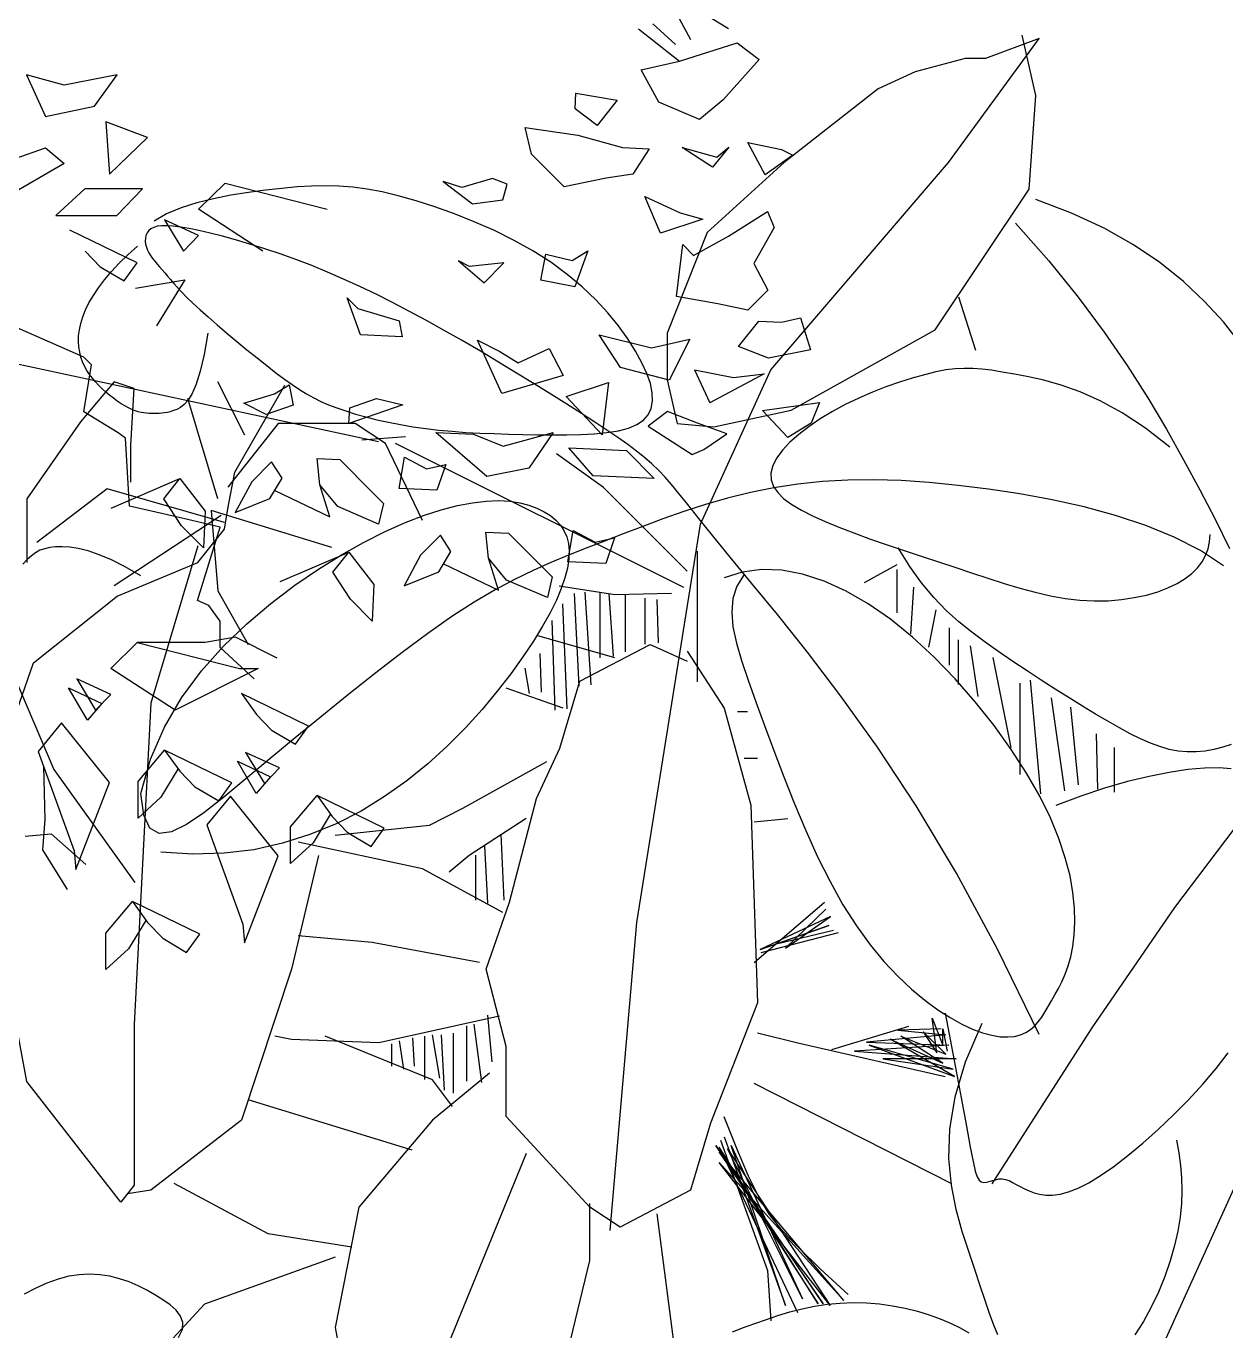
# Model space of a CAD drawing. Header units: metres. Extents: x 10 to 239, y 2 to 253.
# Drawn here: x 98.369 to 102.231, y 28.536 to 32.737 of the extents above; entities that cross this region are included whole.
import ezdxf

# ---------------------------------------------------------------- set-up
doc = ezdxf.new("R2010")
doc.units = ezdxf.units.M
doc.header["$MEASUREMENT"] = 0
doc.layers.add('1', color=7, linetype='Continuous')
doc.layers.add('cot200', color=9, linetype='Continuous')
doc.layers.add('bloques ARBOLES', color=7, linetype='Continuous', true_color=0xb8d897)

# ---------------------------------------------------------------- blocks, each defined once
blk = doc.blocks.new('ARBOL22')
for points in [[(2.1629, -0.1747), (2.1988, -0.2078)], [(2.2826, -0.1829), (2.2288, -0.1498), (2.2047, -0.125), (2.2047, -0.1665), (2.2227, -0.1996)], [(2.1404, -0.1829), (2.2052, -0.2339)], [(0.0955, -0.2667), (0.3885, -0.6389), (0.7185, -0.7382), (1.0902, -0.6989), (1.7287, -0.836)], [(0.0601, -0.2856), (0.1301, -0.3773), (0.2543, -0.5256), (0.3747, -0.669), (0.5514, -0.7291), (0.9606, -0.7594), (1.1512, -1.2067), (1.2148, -1.3558), (1.3427, -1.5344)], [(1.5456, -0.5346), (1.4438, -0.4684), (1.4858, -0.4271), (1.6476, -0.4684)], [(1.2641, -0.5346), (1.2882, -0.5595), (1.3259, -0.5819), (1.3466, -0.5531), (1.2402, -0.5015)], [(1.3437, -0.5936), (1.4223, -0.5804), (1.377, -0.6531)], [(1.5319, -1.212), (1.478, -1.1623), (1.478, -1.1209), (1.4601, -1.0961), (1.442, -1.0878), (1.478, -0.9719), (1.4061, -0.9552), (1.3343, -0.9388), (1.3283, -0.8311), (1.3163, -0.8228), (1.2624, -0.7895), (1.2743, -0.7151), (1.2621, -0.7025), (1.1483, -0.6528)], [(1.1692, -1.4613), (1.2104, -1.4573), (1.2651, -1.5061)], [(2.2289, -0.7228), (2.253, -0.775)], [(2.2289, -0.7228), (2.2907, -0.7351)], [(2.339, -0.729), (2.253, -0.775)], [(2.2907, -0.7351), (2.339, -0.729)], [(1.5644, -0.9137), (1.6514, -0.9555), (1.6357, -0.905), (1.6315, -0.8634), (1.6675, -0.865), (1.7191, -0.9169), (1.7363, -0.9344), (1.7289, -0.9672), (1.6642, -0.9394), (1.6357, -0.905)], [(1.3056, -0.9419), (1.4142, -0.8951), (1.454, -0.9467), (1.4514, -1.0046), (1.417, -0.97), (1.3889, -0.9272), (1.4142, -0.8951)], [(1.8317, -1.0298), (1.9187, -1.0716), (1.903, -1.0211), (1.8987, -0.9796), (1.9347, -0.9812), (1.9864, -1.0331), (2.0035, -1.0505), (1.9962, -1.0833), (1.9314, -1.0556), (1.903, -1.0211)], [(1.5729, -1.0581), (1.6815, -1.0113), (1.7212, -1.0629), (1.7187, -1.1208), (1.6843, -1.0861), (1.6562, -1.0433), (1.6815, -1.0113)], [(1.5683, -1.1791), (1.5024, -1.1459), (1.4544, -1.1543), (1.3467, -1.1543), (1.5085, -1.1957), (1.5383, -1.1957), (1.4065, -1.2619), (1.3047, -1.1957), (1.3467, -1.1543)], [(1.411, -1.355), (1.384, -1.3997), (1.3481, -1.4328), (1.3481, -1.3748), (1.3901, -1.325)], [(1.1981, -1.3506), (1.2002, -1.4346), (1.1965, -1.4831), (1.2358, -1.5455)], [(1.6522, -1.427), (1.6252, -1.4716), (1.5893, -1.5047), (1.5893, -1.4467), (1.6313, -1.397)], [(1.3601, -1.5949), (1.3331, -1.6395), (1.2972, -1.6726), (1.2972, -1.6146), (1.3392, -1.5649)]]:
    blk.add_lwpolyline(points)
for points in [[(2.1446, -0.2479), (2.2052, -0.2339), (2.2963, -0.2048), (2.3311, -0.2313), (2.2744, -0.295), (2.237, -0.3265), (2.1723, -0.2987)], [(1.315, -0.2554), (1.2311, -0.2721), (1.1712, -0.2554), (1.2012, -0.3218), (1.2791, -0.3052)], [(2.041, -0.2846), (2.1065, -0.2958), (2.0747, -0.3359), (2.0399, -0.3095)], [(1.297, -0.3301), (1.303, -0.4129), (1.3629, -0.3549)], [(2.115, -0.3709), (2.157, -0.3727), (2.1313, -0.413), (2.0889, -0.4195), (2.0224, -0.433), (1.9708, -0.3811), (1.9606, -0.3391), (2.044, -0.3511)], [(1.2311, -0.3963), (1.1593, -0.4378), (1.1412, -0.4294), (1.1061, -0.4025), (1.1532, -0.388), (1.2012, -0.3714)], [(2.2644, -0.3858), (2.283, -0.3701), (2.2576, -0.4021), (2.2093, -0.3706)], [(2.3132, -0.363), (2.3668, -0.3738), (2.3844, -0.3828), (2.3409, -0.4141)], [(1.8604, -0.4342), (1.8309, -0.4245), (1.8773, -0.4597), (1.9255, -0.4536), (1.9325, -0.429), (1.9091, -0.4197)], [(1.3145, -0.4785), (1.355, -0.4363), (1.2636, -0.4363), (1.218, -0.4785)], [(2.1749, -0.5063), (2.1502, -0.4481), (2.2064, -0.4743), (2.2419, -0.4843)], [(2.2659, -0.618), (2.2005, -0.6068), (2.2102, -0.5243), (2.2274, -0.5417), (2.2827, -0.511), (2.3445, -0.4722), (2.3552, -0.4976), (2.3228, -0.5542), (2.3449, -0.5966), (2.3134, -0.6285)], [(1.39, -0.4851), (1.4199, -0.5346), (1.4438, -0.5098)], [(1.9936, -0.5396), (2.0352, -0.5497), (2.0599, -0.5343), (2.0392, -0.5914), (1.9858, -0.5806)], [(1.8553, -0.5501), (1.8958, -0.585), (1.927, -0.5533), (1.8728, -0.5591)], [(1.6789, -0.6085), (1.6961, -0.6258), (1.7612, -0.6453), (1.766, -0.6704), (1.7002, -0.6675)], [(2.4125, -0.6909), (2.346, -0.7045), (2.2988, -0.6859), (2.3306, -0.6457), (2.3665, -0.6473), (2.3968, -0.6404)], [(1.9239, -0.7604), (1.8856, -0.6757), (1.9208, -0.6938), (1.95, -0.7117), (1.999, -0.689), (2.0211, -0.7316)], [(2.0779, -0.6676), (2.1609, -0.688), (2.2215, -0.674), (2.1886, -0.739), (2.1116, -0.7189)], [(2.0925, -0.743), (2.0829, -0.8255), (2.0256, -0.7649)], [(1.587, -0.7465), (1.5933, -0.7788), (1.5506, -0.7934), (1.5155, -0.7753), (1.5641, -0.7608)], [(1.6819, -0.8076), (1.683, -0.7828), (1.7257, -0.768), (1.7671, -0.7783)], [(2.4135, -0.807), (2.3765, -0.8301), (2.3364, -0.787), (2.4268, -0.7743)], [(2.1554, -0.812), (2.2253, -0.8567), (2.2438, -0.8491), (2.28, -0.8239), (2.2336, -0.8073), (2.1864, -0.7885)], [(2.0051, -0.822), (1.9666, -0.8783), (1.9001, -0.8919), (1.8193, -0.822), (1.879, -0.8246), (1.9261, -0.8434)], [(2.0299, -0.8465), (2.1212, -0.8506), (2.1649, -0.8947), (2.0685, -0.8905)], [(1.835, -0.8725), (1.8211, -0.9132), (1.7613, -0.9106), (1.7696, -0.8612), (1.8047, -0.8794)], [(1.5762, -0.8941), (1.5593, -0.8685), (1.5279, -0.9002), (1.5019, -0.9488), (1.5568, -0.9264)], [(1.8434, -1.0103), (1.8266, -0.9846), (1.7952, -1.0164), (1.7691, -1.065), (1.824, -1.0425)], [(2.1023, -0.9886), (2.0884, -1.0294), (2.0285, -1.0267), (2.0368, -0.9773), (2.0719, -0.9955)], [(1.3047, -1.237), (1.2509, -1.2123), (1.2808, -1.2619)], [(1.268, -1.2776), (1.2381, -1.2263), (1.2904, -1.2514)], [(1.5972, -1.3158), (1.618, -1.287), (1.5116, -1.2354), (1.5355, -1.2685), (1.5595, -1.2934)], [(1.2495, -1.514), (1.3026, -1.3765), (1.2268, -1.2816), (1.1897, -1.3274), (1.2466, -1.4844)], [(1.4757, -1.4054), (1.4965, -1.3766), (1.3901, -1.325), (1.4139, -1.3582), (1.438, -1.383)], [(1.5352, -1.3937), (1.5054, -1.3425), (1.5576, -1.3675)], [(1.572, -1.3532), (1.5181, -1.3285), (1.5481, -1.378)], [(1.5167, -1.6302), (1.5698, -1.4926), (1.4941, -1.3977), (1.457, -1.4435), (1.5138, -1.6005)], [(1.7169, -1.4774), (1.7377, -1.4485), (1.6313, -1.397), (1.6552, -1.4301), (1.6792, -1.455)], [(1.4248, -1.6453), (1.4456, -1.6164), (1.3392, -1.5649), (1.363, -1.598), (1.3871, -1.6229)]]:
    blk.add_lwpolyline(points, close=True)
blk = doc.blocks.new('A$C6F4E7DED')
for p, q in [((1037.5, 2128.3), (1048.9, 2179.6)), ((1111.6, 2071.3), (1034.6, 2176.8)), ((1034.6, 2176.8), (1080.2, 2159.7)), ((1080.2, 2159.7), (1097.4, 2159.7)), ((1097.4, 2159.7), (1140.1, 2148.3)), ((1140.1, 2148.3), (1171.5, 2134)), ((1171.5, 2134), (1251.4, 2071.3)), ((1043.2, 2048.5), (1037.5, 2128.3)), ((1262.8, 1894.6), (1111.6, 2071.3)), ((1251.4, 2071.3), (1317, 2011.5)), ((1123, 1928.8), (1043.2, 2048.5)), ((1579.9, 2042.8), (1593.7, 2046.1)), ((1593.7, 2046.1), (1606.5, 2048.5)), ((1606.5, 2048.5), (1618.7, 2050.1)), ((1618.7, 2050.1), (1630.4, 2051.1)), ((1630.4, 2051.1), (1642, 2051.4)), ((1642, 2051.4), (1653.8, 2051.1)), ((1653.8, 2051.1), (1666, 2050.4)), ((1666, 2050.4), (1679, 2049.2)), ((1679, 2049.2), (1692.9, 2047.7)), ((1692.9, 2047.7), (1707.5, 2045.8)), ((1707.5, 2045.8), (1722.4, 2043.4)), ((1006.9, 2028.2), (1037.5, 2039.7)), ((1532.2, 2027.5), (1548.8, 2033.5)), ((1548.8, 2033.5), (1564.8, 2038.6)), ((1564.8, 2038.6), (1579.9, 2042.8)), ((1722.4, 2043.4), (1737.1, 2040.4)), ((1737.1, 2040.4), (1751.4, 2036.8)), ((1751.4, 2036.8), (1764.8, 2032.5)), ((1764.8, 2032.5), (1777, 2027.4)), ((979.2, 2015.3), (1006.9, 2028.2)), ((1515.2, 2020.8), (1532.2, 2027.5)), ((1777, 2027.4), (1787.6, 2021.4)), ((954.2, 2001.2), (979.2, 2015.3)), ((1054.6, 2019.7), (1026.4, 1987.4)), ((1317, 2011.5), (1351.2, 1926)), ((1481.4, 2004.9), (1498.1, 2013.2)), ((1498.1, 2013.2), (1515.2, 2020.8)), ((1729.6, 2008.5), (1740.1, 2011.1)), ((1740.1, 2011.1), (1749.6, 2013.3)), ((1749.6, 2013.3), (1757.9, 2015.1)), ((1757.9, 2015.1), (1765.2, 2016.3)), ((1765.2, 2016.3), (1771.4, 2017.1)), ((1771.4, 2017.1), (1776.8, 2017.4)), ((1776.8, 2017.4), (1781.3, 2017.4)), ((1781.3, 2017.4), (1785, 2016.9)), ((1785, 2016.9), (1788, 2016)), ((1788, 2016), (1790.5, 2014.8)), ((1790.5, 2014.8), (1792.3, 2013.2)), ((1792.3, 2013.2), (1793.7, 2011.3)), ((1793.7, 2011.3), (1794.6, 2009.1)), ((931.8, 1986), (954.2, 2001.2)), ((1465.3, 1995.9), (1481.4, 2004.9)), ((1693.5, 1997.8), (1706.2, 2001.8)), ((1706.2, 2001.8), (1718.3, 2005.3)), ((1718.3, 2005.3), (1729.6, 2008.5)), ((1794.2, 1999.2), (1793.3, 1996.7)), ((1794.9, 2001.8), (1794.2, 1999.2)), ((1794.6, 2009.1), (1795.1, 2006.8)), ((1795.2, 2004.3), (1794.9, 2001.8)), ((1795.1, 2006.8), (1795.2, 2004.3)), ((1810, 1992.7), (1801.9, 2000.1)), ((1450.1, 1986.3), (1465.3, 1995.9)), ((1653.5, 1983.4), (1667.1, 1988.6)), ((1667.1, 1988.6), (1680.4, 1993.4)), ((1680.4, 1993.4), (1693.5, 1997.8)), ((1789, 1989.5), (1787.2, 1987.2)), ((1790.7, 1991.9), (1789, 1989.5)), ((1792.1, 1994.3), (1790.7, 1991.9)), ((1793.3, 1996.7), (1792.1, 1994.3)), ((1817.4, 1985.4), (1810, 1992.7)), ((911.7, 1969.8), (931.8, 1986)), ((1026.4, 1987.4), (1001.4, 1956.5)), ((1436.1, 1976), (1450.1, 1986.3)), ((1626.4, 1972), (1640, 1977.9)), ((1640, 1977.9), (1653.5, 1983.4)), ((1778.6, 1977.2), (1776.2, 1974.5)), ((1780.9, 1979.9), (1778.6, 1977.2)), ((1783.1, 1982.4), (1780.9, 1979.9)), ((1785.2, 1984.8), (1783.1, 1982.4)), ((1787.2, 1987.2), (1785.2, 1984.8)), ((1824, 1978.3), (1817.4, 1985.4)), ((1829.9, 1971.4), (1824, 1978.3)), ((893.8, 1952.9), (911.7, 1969.8)), ((1423.3, 1965.3), (1436.1, 1976)), ((1612.7, 1965.7), (1626.4, 1972)), ((1770.9, 1968.3), (1767.7, 1964.8)), ((1773.7, 1971.5), (1770.9, 1968.3)), ((1776.2, 1974.5), (1773.7, 1971.5)), ((1835, 1964.6), (1829.9, 1971.4)), ((1001.4, 1956.5), (979.2, 1926.9)), ((1103.1, 1957), (1088.8, 1911.4)), ((1411.8, 1954.3), (1423.3, 1965.3)), ((1584.8, 1952), (1598.8, 1959.1)), ((1598.8, 1959.1), (1612.7, 1965.7)), ((1759.7, 1956.4), (1754.6, 1951.5)), ((1764, 1960.8), (1759.7, 1956.4)), ((1767.7, 1964.8), (1764, 1960.8)), ((1839.4, 1958.1), (1835, 1964.6)), ((1843.1, 1951.8), (1839.4, 1958.1)), ((877.8, 1935.5), (893.8, 1952.9)), ((1401.5, 1943.2), (1411.8, 1954.3)), ((1555.8, 1936.7), (1570.5, 1944.5)), ((1570.5, 1944.5), (1584.8, 1952)), ((1748.6, 1945.9), (1741.7, 1939.7)), ((1754.6, 1951.5), (1748.6, 1945.9)), ((1846.1, 1945.7), (1843.1, 1951.8)), ((1848.4, 1939.8), (1846.1, 1945.7)), ((863.7, 1917.6), (877.8, 1935.5)), ((1392.5, 1932.1), (1401.5, 1943.2)), ((1540.9, 1928.3), (1555.8, 1936.7)), ((1734.1, 1933), (1725.9, 1926)), ((1741.7, 1939.7), (1734.1, 1933)), ((1850.1, 1934.2), (1848.4, 1939.8)), ((1851.3, 1928.9), (1850.1, 1934.2)), ((979.2, 1926.9), (959.6, 1898.4)), ((1245.7, 1860.4), (1123, 1928.8)), ((1351.2, 1926), (1351.2, 1886.1)), ((1384.6, 1921.2), (1392.5, 1932.1)), ((1525.6, 1919.6), (1540.9, 1928.3)), ((1725.9, 1926), (1717.4, 1918.9)), ((1742, 1926), (1745.2, 1907.8)), ((1851.9, 1923.8), (1851.3, 1928.9)), ((1852, 1918.9), (1851.9, 1923.8)), ((1372.6, 1900.8), (1378, 1910.7)), ((1378, 1910.7), (1384.6, 1921.2)), ((1494.5, 1901.3), (1510, 1910.5)), ((1510, 1910.5), (1525.6, 1919.6)), ((1708.7, 1911.8), (1700.1, 1904.8)), ((1717.4, 1918.9), (1708.7, 1911.8)), ((1851, 1909.8), (1851.7, 1914.2)), ((1851.7, 1914.2), (1852, 1918.9)), ((1368.4, 1891.5), (1372.6, 1900.8)), ((1479.2, 1892), (1494.5, 1901.3)), ((1700.1, 1904.8), (1691.8, 1898.3)), ((1745.2, 1907.8), (1748.6, 1893.5)), ((1846.8, 1897.8), (1848.5, 1901.6)), ((1848.5, 1901.6), (1849.9, 1905.6)), ((1849.9, 1905.6), (1851, 1909.8)), ((959.6, 1898.4), (942, 1870.9)), ((1030.5, 1885.9), (1043.7, 1888.8)), ((1043.7, 1888.8), (1055.5, 1891)), ((1055.5, 1891), (1065.9, 1892.8)), ((1065.9, 1892.8), (1075, 1894.3)), ((1075, 1894.3), (1083.3, 1895.3)), ((1083.3, 1895.3), (1091, 1895.9)), ((1091, 1895.9), (1098.5, 1896)), ((1098.5, 1896), (1106, 1895.6)), ((1106, 1895.6), (1113.9, 1894.6)), ((1113.9, 1894.6), (1122.5, 1892.9)), ((1122.5, 1892.9), (1132.1, 1890.6)), ((1132.1, 1890.6), (1142.5, 1887.7)), ((1322.7, 1763.5), (1262.8, 1894.6)), ((1365.4, 1883), (1368.4, 1891.5)), ((1464.3, 1882.9), (1479.2, 1892)), ((1684, 1892.2), (1676.8, 1886.9)), ((1691.8, 1898.3), (1684, 1892.2)), ((1748.6, 1893.5), (1752, 1882.6)), ((1840.2, 1887.5), (1842.6, 1890.8)), ((1842.6, 1890.8), (1844.8, 1894.2)), ((1844.8, 1894.2), (1846.8, 1897.8)), ((999.8, 1876.1), (1015.8, 1881.8)), ((1015.8, 1881.8), (1030.5, 1885.9)), ((1142.5, 1887.7), (1153.5, 1884.2)), ((1153.5, 1884.2), (1164.9, 1880.2)), ((1164.9, 1880.2), (1176.5, 1875.6)), ((1351.2, 1886.1), (1342.6, 1849)), ((1363.8, 1875.2), (1365.4, 1883)), ((1450, 1874), (1464.3, 1882.9)), ((1663.9, 1878), (1657.9, 1874.2)), ((1670.2, 1882.1), (1663.9, 1878)), ((1676.8, 1886.9), (1670.2, 1882.1)), ((1719.1, 1807.7), (1676.4, 1881.8)), ((1710.6, 1839), (1733.4, 1884.6)), ((1752, 1882.6), (1755.4, 1874.6)), ((1804.7, 1878.9), (1821.8, 1884.6)), ((1807.6, 1830.5), (1804.7, 1878.9)), ((1821.8, 1884.6), (1850.4, 1850.4)), ((1828.7, 1875.7), (1831.8, 1878.5)), ((1831.8, 1878.5), (1834.8, 1881.4)), ((1834.8, 1881.4), (1837.6, 1884.4)), ((1837.6, 1884.4), (1840.2, 1887.5)), ((942, 1870.9), (926.1, 1844.2)), ((963.9, 1858.2), (982.5, 1868.4)), ((982.5, 1868.4), (999.8, 1876.1)), ((1176.5, 1875.6), (1188.1, 1870.5)), ((1188.1, 1870.5), (1199.5, 1865.1)), ((1363.5, 1868.2), (1363.8, 1875.2)), ((1364.6, 1861.9), (1363.5, 1868.2)), ((1436.5, 1865.5), (1450, 1874)), ((1645.7, 1867.8), (1639.2, 1865)), ((1651.8, 1870.9), (1645.7, 1867.8)), ((1657.9, 1874.2), (1651.8, 1870.9)), ((1733.4, 1784.9), (1759.1, 1870.4)), ((1755.4, 1874.6), (1758.8, 1868.9)), ((1758.8, 1868.9), (1762.1, 1865.2)), ((1812.6, 1864), (1815.8, 1865.9)), ((1815.8, 1865.9), (1819, 1868.1)), ((1819, 1868.1), (1822.3, 1870.5)), ((1822.3, 1870.5), (1825.5, 1873)), ((1825.5, 1873), (1828.7, 1875.7)), ((944.2, 1845.2), (963.9, 1858.2)), ((1199.5, 1865.1), (1210.5, 1859.2)), ((1210.5, 1859.2), (1220.9, 1853)), ((1311.3, 1846.2), (1245.7, 1860.4)), ((1367.2, 1856.5), (1364.6, 1861.9)), ((1371.3, 1851.9), (1367.2, 1856.5)), ((1412.6, 1850.2), (1423.9, 1857.6)), ((1423.9, 1857.6), (1436.5, 1865.5)), ((1616.3, 1857.1), (1607.4, 1854.6)), ((1624.5, 1859.7), (1616.3, 1857.1)), ((1632.2, 1862.3), (1624.5, 1859.7)), ((1639.2, 1865), (1632.2, 1862.3)), ((1762.1, 1865.2), (1765.3, 1862.7)), ((1765.3, 1862.7), (1768.4, 1861.1)), ((1768.4, 1861.1), (1771.2, 1860)), ((1771.2, 1860), (1773.9, 1859.1)), ((1773.9, 1859.1), (1776.4, 1858.4)), ((1776.4, 1858.4), (1778.8, 1858)), ((1778.8, 1858), (1781.1, 1857.8)), ((1781.1, 1857.8), (1783.3, 1857.6)), ((1783.3, 1857.6), (1785.5, 1857.6)), ((1785.5, 1857.6), (1787.6, 1857.6)), ((1787.6, 1857.6), (1789.7, 1857.6)), ((1789.7, 1857.6), (1791.9, 1857.6)), ((1791.9, 1857.6), (1794.1, 1857.8)), ((1794.1, 1857.8), (1796.4, 1858)), ((1796.4, 1858), (1798.8, 1858.4)), ((1798.8, 1858.4), (1801.2, 1859)), ((1801.2, 1859), (1803.9, 1859.8)), ((1803.9, 1859.8), (1806.6, 1860.9)), ((1806.6, 1860.9), (1809.6, 1862.3)), ((1809.6, 1862.3), (1812.6, 1864)), ((926.1, 1844.2), (911.6, 1818.2)), ((923.4, 1828.8), (944.2, 1845.2)), ((1220.9, 1853), (1230.4, 1846.5)), ((1230.4, 1846.5), (1239.1, 1839.8)), ((1342.6, 1849), (1311.3, 1846.2)), ((1376.9, 1848.1), (1371.3, 1851.9)), ((1384.1, 1845.1), (1376.9, 1848.1)), ((1392.6, 1842.8), (1384.1, 1845.1)), ((1402.3, 1843.4), (1412.6, 1850.2)), ((1556.6, 1844.7), (1545.4, 1843.4)), ((1567.5, 1846.3), (1556.6, 1844.7)), ((1578.1, 1848.1), (1567.5, 1846.3)), ((1588.3, 1850.1), (1578.1, 1848.1)), ((1598.1, 1852.3), (1588.3, 1850.1)), ((1590.8, 1831.9), (1616.5, 1849)), ((1607.4, 1854.6), (1598.1, 1852.3)), ((1616.5, 1849), (1682.1, 1849)), ((1682.1, 1849), (1724.9, 1794.9)), ((1850.4, 1850.4), (1896, 1784.9)), ((1239.1, 1839.8), (1246.6, 1833.1)), ((1246.6, 1833.1), (1252.9, 1826.3)), ((1384.7, 1831.2), (1393.1, 1837.1)), ((1402.4, 1841.3), (1392.6, 1842.8)), ((1393.1, 1837.1), (1402.3, 1843.4)), ((1413.1, 1840.2), (1402.4, 1841.3)), ((1424.6, 1839.6), (1413.1, 1840.2)), ((1436.6, 1839.4), (1424.6, 1839.6)), ((1449, 1839.4), (1436.6, 1839.4)), ((1461.5, 1839.5), (1449, 1839.4)), ((1473.9, 1839.7), (1461.5, 1839.5)), ((1486.2, 1840), (1473.9, 1839.7)), ((1498.4, 1840.4), (1486.2, 1840)), ((1510.5, 1840.9), (1498.4, 1840.4)), ((1522.3, 1841.5), (1510.5, 1840.9)), ((1534, 1842.4), (1522.3, 1841.5)), ((1545.4, 1843.4), (1534, 1842.4)), ((1573.7, 1837.6), (1610.8, 1834.8)), ((1252.9, 1826.3), (1257.8, 1819.7)), ((1336.9, 1709.4), (1582.2, 1831.9)), ((1370.3, 1820), (1377.2, 1825.5)), ((1377.2, 1825.5), (1384.7, 1831.2)), ((1405.4, 1794.6), (1445.3, 1823.1)), ((1559.4, 1766.4), (1590.8, 1831.9)), ((1807.6, 1799.1), (1807.6, 1830.5)), ((511.1, 1807.6), (518.5, 1811.3)), ((518.5, 1811.3), (526.2, 1814.5)), ((526.2, 1814.5), (534.3, 1817.3)), ((534.3, 1817.3), (542.5, 1819.4)), ((542.5, 1819.4), (551, 1820.7)), ((551, 1820.7), (559.7, 1821.2)), ((559.7, 1821.2), (568.5, 1820.7)), ((568.5, 1820.7), (577.5, 1819.3)), ((577.5, 1819.3), (586.6, 1816.9)), ((586.6, 1816.9), (596, 1813.5)), ((596, 1813.5), (605.6, 1809.3)), ((911.6, 1818.2), (897.9, 1792.7)), ((1257.8, 1819.7), (1261.2, 1813.2)), ((1261.2, 1813.2), (1262.8, 1806.9)), ((1358.3, 1809.1), (1364.1, 1814.6)), ((1364.1, 1814.6), (1370.3, 1820)), ((491.3, 1795), (497.4, 1799.3)), ((497.4, 1799.3), (504.1, 1803.6)), ((504.1, 1803.6), (511.1, 1807.6)), ((605.6, 1809.3), (615.5, 1804.2)), ((1128.2, 1798.8), (1152.1, 1800.4)), ((1152.1, 1800.4), (1175.2, 1801)), ((1175.2, 1801), (1197.5, 1800.7)), ((1197.5, 1800.7), (1219, 1799.6)), ((1219, 1799.6), (1240, 1797.5)), ((1262.6, 1801.1), (1260.6, 1795.5)), ((1262.8, 1806.9), (1262.6, 1801.1)), ((1347.3, 1797.1), (1352.9, 1803.4)), ((1352.9, 1803.4), (1358.3, 1809.1)), ((1724.9, 1776.3), (1719.1, 1807.7)), ((482.3, 1785.5), (486.1, 1790.4)), ((486.1, 1790.4), (491.3, 1795)), ((897.9, 1792.7), (884.9, 1767.6)), ((1023.6, 1784.1), (1050.9, 1789.1)), ((1050.9, 1789.1), (1077.6, 1793.2)), ((1077.6, 1793.2), (1103.4, 1796.4)), ((1103.4, 1796.4), (1128.2, 1798.8)), ((1240, 1797.5), (1260.4, 1794.4)), ((1256.9, 1790.2), (1251.7, 1785)), ((1260.6, 1795.5), (1256.9, 1790.2)), ((1260.4, 1794.4), (1280.3, 1790.4)), ((1280.3, 1790.4), (1299.7, 1785.5)), ((1333.5, 1780), (1341.1, 1789.4)), ((1334.1, 1723.4), (1405.4, 1794.6)), ((1341.1, 1789.4), (1347.3, 1797.1)), ((1727.7, 1764.9), (1827.5, 1793.4)), ((1827.5, 1793.4), (1887.4, 1747.8)), ((480.4, 1780.1), (482.3, 1785.5)), ((480.8, 1774.1), (480.4, 1780.1)), ((969.6, 1770.8), (996.3, 1778)), ((996.3, 1778), (1023.6, 1784.1)), ((1244.9, 1780.1), (1236.8, 1775.2)), ((1251.7, 1785), (1244.9, 1780.1)), ((1299.7, 1785.5), (1318.6, 1780)), ((1318.6, 1780), (1336.9, 1774.1)), ((1324.1, 1768.2), (1333.5, 1780)), ((1461.9, 1777), (1455.8, 1774)), ((1468.7, 1779.5), (1461.9, 1777)), ((1476.4, 1781.5), (1468.7, 1779.5)), ((1485, 1782.8), (1476.4, 1781.5)), ((1494.5, 1783.4), (1485, 1782.8)), ((1505.1, 1783), (1494.5, 1783.4)), ((1516.7, 1781.6), (1505.1, 1783)), ((1529.5, 1779.2), (1516.7, 1781.6)), ((1543.4, 1775.6), (1529.5, 1779.2)), ((1896, 1784.9), (1896, 1730.7)), ((484, 1767.3), (480.8, 1774.1)), ((884.9, 1767.6), (872.5, 1742.6)), ((943.8, 1762.3), (969.6, 1770.8)), ((1227.3, 1770.4), (1216.7, 1765.6)), ((1236.8, 1775.2), (1227.3, 1770.4)), ((1312.3, 1753.5), (1324.1, 1768.2)), ((1336.9, 1774.1), (1354.7, 1767.8)), ((1354.7, 1767.8), (1371.8, 1761.4)), ((1445.8, 1766.8), (1442, 1762.6)), ((1450.4, 1770.6), (1445.8, 1766.8)), ((1455.8, 1774), (1450.4, 1770.6)), ((1558.5, 1770.7), (1543.4, 1775.6)), ((1574.6, 1764.4), (1558.5, 1770.7)), ((1636.4, 1743.6), (1739.1, 1774.9)), ((1727.7, 1759.2), (1724.9, 1776.3)), ((1730.6, 1770.6), (1821.8, 1710.8)), ((1739.1, 1774.9), (1733.4, 1706.5)), ((919.6, 1752.4), (943.8, 1762.3)), ((1192.2, 1755.9), (1178.8, 1751)), ((1204.9, 1760.8), (1192.2, 1755.9)), ((1216.7, 1765.6), (1204.9, 1760.8)), ((1376.9, 1424.4), (1322.7, 1763.5)), ((1371.8, 1761.4), (1388.5, 1755)), ((1388.5, 1755), (1404.4, 1748.8)), ((1438.9, 1757.9), (1436.6, 1752.7)), ((1442, 1762.6), (1438.9, 1757.9)), ((1591.7, 1756.8), (1574.6, 1764.4)), ((1609.6, 1747.8), (1591.7, 1756.8)), ((1750.5, 1730.7), (1727.7, 1759.2)), ((889.5, 1748.4), (889.1, 1754.7)), ((890.8, 1742.4), (889.5, 1748.4)), ((897.4, 1740.9), (919.6, 1752.4)), ((1164.7, 1746.1), (1150.3, 1741.3)), ((1178.8, 1751), (1164.7, 1746.1)), ((1297.6, 1735.4), (1312.3, 1753.5)), ((1404.4, 1748.8), (1419.9, 1742.9)), ((1435.2, 1746.9), (1434.6, 1740.6)), ((1436.6, 1752.7), (1435.2, 1746.9)), ((1628.3, 1737.2), (1609.6, 1747.8)), ((1750.5, 1745), (1790.5, 1611)), ((1852.2, 1742.7), (1859.5, 1743.8)), ((1859.5, 1743.8), (1865.9, 1744.2)), ((1865.9, 1744.2), (1871.5, 1744)), ((1871.5, 1744), (1876.4, 1743.5)), ((877.7, 1727.9), (897.4, 1740.9)), ((892.9, 1736.7), (890.8, 1742.4)), ((895.9, 1731.3), (892.9, 1736.7)), ((1135.7, 1736.4), (1121, 1731.5)), ((1150.3, 1741.3), (1135.7, 1736.4)), ((1144.6, 1727.3), (1154.4, 1743.3)), ((1279.4, 1713.2), (1297.6, 1735.4)), ((1325.5, 1740.4), (1325.5, 1629.3)), ((1419.9, 1742.9), (1435, 1737)), ((1434.6, 1740.6), (1434.9, 1733.6)), ((1434.9, 1733.6), (1436, 1726)), ((1435, 1737), (1450, 1730.8)), ((1647.8, 1725.1), (1628.3, 1737.2)), ((1812.2, 1727), (1824, 1733)), ((1824, 1733), (1834.5, 1737.4)), ((1834.5, 1737.4), (1843.9, 1740.6)), ((1843.9, 1740.6), (1852.2, 1742.7)), ((1876.4, 1743.5), (1880.8, 1742.5)), ((1880.8, 1742.5), (1884.8, 1741.1)), ((1884.8, 1741.1), (1888.5, 1739.1)), ((1888.5, 1739.1), (1892.1, 1736.5)), ((1892.1, 1736.5), (1895.7, 1733.3)), ((1895.7, 1733.3), (1899.5, 1729.3)), ((899.7, 1726.2), (895.9, 1731.3)), ((904.6, 1721.4), (899.7, 1726.2)), ((1092.1, 1721.9), (1078.1, 1717.3)), ((1106.4, 1726.7), (1092.1, 1721.9)), ((1121, 1731.5), (1106.4, 1726.7)), ((1134.6, 1713.3), (1144.6, 1727.3)), ((1155.6, 1728.7), (1183.6, 1713.4)), ((1155.6, 1724.9), (1155.6, 1688)), ((1235.8, 1720.7), (1253.6, 1724.1)), ((1253.6, 1724.1), (1270.8, 1724.7)), ((1270.8, 1724.7), (1287.2, 1722.6)), ((1287.2, 1722.6), (1302.7, 1717.7)), ((1436, 1726), (1438.2, 1717.6)), ((1450, 1730.8), (1465.2, 1724)), ((1465.2, 1724), (1481, 1716.4)), ((1667.8, 1711.3), (1647.8, 1725.1)), ((1819, 1702.2), (1750.5, 1730.7)), ((1799, 1719.3), (1812.2, 1727)), ((910.4, 1717), (904.6, 1721.4)), ((917.2, 1712.9), (910.4, 1717)), ((925, 1709.2), (917.2, 1712.9)), ((1064.4, 1712.9), (1051, 1708.9)), ((1078.1, 1717.3), (1064.4, 1712.9)), ((1124.3, 1700.9), (1134.6, 1713.3)), ((1198.8, 1706.4), (1217.5, 1714.8)), ((1217.5, 1714.8), (1235.8, 1720.7)), ((1257.3, 1686.4), (1279.4, 1713.2)), ((1285.6, 1720.5), (1291.7, 1710.6)), ((1291.7, 1710.6), (1295.1, 1700)), ((1395.7, 1703.1), (1442.9, 1710.7)), ((1438.2, 1717.6), (1441.3, 1708.5)), ((1481, 1716.4), (1497.6, 1707.4)), ((1688.3, 1695.8), (1667.8, 1711.3)), ((933.7, 1705.9), (925, 1709.2)), ((943.3, 1703), (933.7, 1705.9)), ((953.6, 1700.8), (943.3, 1703)), ((964.5, 1699.2), (953.6, 1700.8)), ((1012.3, 1700.1), (999.9, 1698.7)), ((1025, 1702.4), (1012.3, 1700.1)), ((1037.9, 1705.4), (1025, 1702.4)), ((1051, 1708.9), (1037.9, 1705.4)), ((1113.8, 1690), (1124.3, 1700.9)), ((1141.6, 1709.6), (1144.1, 1670.1)), ((1180, 1695.6), (1198.8, 1706.4)), ((1295.1, 1700), (1296.1, 1688.5)), ((1347.3, 1704.4), (1395.7, 1703.1)), ((1360, 1699.3), (1358.8, 1662.3)), ((1370.2, 1700.5), (1370.2, 1661.1)), ((1386.8, 1703.1), (1386.8, 1654.7)), ((1400.8, 1704.4), (1397, 1650.9)), ((1408.5, 1705.6), (1408.5, 1649.6)), ((1421.2, 1705.6), (1416.1, 1626.7)), ((1430.1, 1704.4), (1426.3, 1625.4)), ((1441.3, 1708.5), (1445.4, 1698.6)), ((1497.6, 1707.4), (1515.2, 1697)), ((1733.4, 1706.5), (1707.7, 1660.9)), ((1890.3, 1645.2), (1819, 1702.2)), ((975.9, 1698.2), (964.5, 1699.2)), ((987.7, 1698), (975.9, 1698.2)), ((999.9, 1698.7), (987.7, 1698)), ((1102.9, 1680.2), (1113.8, 1690)), ((1122.5, 1690.5), (1128.8, 1658.7)), ((1161.1, 1682.5), (1180, 1695.6)), ((1296.1, 1688.5), (1295.1, 1676)), ((1440.3, 1695.5), (1436.5, 1606.3)), ((1445.4, 1698.6), (1450.7, 1687.9)), ((1515.2, 1697), (1534.2, 1684.7)), ((1708.8, 1678.6), (1688.3, 1695.8)), ((1091.8, 1671.3), (1102.9, 1680.2)), ((1142.2, 1667.2), (1161.1, 1682.5)), ((1231.7, 1654.5), (1257.3, 1686.4)), ((1449.2, 1681.4), (1446.7, 1605.1)), ((1450.7, 1687.9), (1457.2, 1676.4)), ((1534.2, 1684.7), (1554.8, 1670.3)), ((1728.6, 1659.5), (1708.8, 1678.6)), ((1080.5, 1662.9), (1091.8, 1671.3)), ((1111, 1675.2), (1111, 1643.4)), ((1123.8, 1650.1), (1142.2, 1667.2)), ((1295.1, 1676), (1292.2, 1662.2)), ((1395.7, 1649.6), (1462, 1668.7)), ((1457.2, 1676.4), (1464.9, 1663.9)), ((1554.8, 1670.3), (1576.5, 1654.2)), ((1068.8, 1654.7), (1080.5, 1662.9)), ((1093.2, 1659.9), (1086.8, 1616.6)), ((1103.4, 1665), (1103.4, 1626.8)), ((1292.2, 1662.2), (1287.8, 1647.2)), ((1334.1, 1655.2), (1302.7, 1606.8)), ((1365.5, 1660.9), (1334.1, 1646.7)), ((1425.4, 1629.6), (1365.5, 1660.9)), ((1464.9, 1663.9), (1473.9, 1650.5)), ((1747.3, 1638.5), (1728.6, 1659.5)), ((1044.9, 1638.6), (1057, 1646.6)), ((1057, 1646.6), (1068.8, 1654.7)), ((1074, 1649.8), (1058.8, 1573.4)), ((1105.9, 1631.6), (1123.8, 1650.1)), ((1203.2, 1617.1), (1231.7, 1654.5)), ((1287.8, 1647.2), (1282.2, 1630.5)), ((1459.4, 1653.4), (1458.2, 1620.3)), ((1473.9, 1650.5), (1484.1, 1636.1)), ((1576.5, 1654.2), (1599.1, 1636.8)), ((1933.1, 1522.7), (1890.3, 1645.2)), ((1032.9, 1630.6), (1044.9, 1638.6)), ((1472.2, 1640.7), (1468.4, 1619.1)), ((1484.1, 1636.1), (1495.7, 1621.1)), ((1599.1, 1636.8), (1622.1, 1618.6)), ((1764.3, 1615.6), (1747.3, 1638.5)), ((1009.1, 1615.5), (1020.9, 1622.9)), ((1020.9, 1622.9), (1032.9, 1630.6)), ((1042.2, 1630.7), (1033.3, 1533.9)), ((1051.1, 1628.1), (1051.1, 1550.4)), ((1088.9, 1612), (1105.9, 1631.6)), ((1282.2, 1630.5), (1275.6, 1612.2)), ((1442.5, 1572.6), (1425.4, 1629.6)), ((1439.6, 1606.8), (1488.1, 1623.9)), ((997.6, 1608.4), (1009.1, 1615.5)), ((1024.4, 1615.4), (1012.9, 1536.4)), ((1072.9, 1591.9), (1088.9, 1612)), ((1172.2, 1573.6), (1203.2, 1617.1)), ((1275.6, 1612.2), (1268.3, 1592.1)), ((1495.7, 1621.1), (1508.6, 1605.6)), ((1622.1, 1618.6), (1645.1, 1600)), ((1778.9, 1590.6), (1764.3, 1615.6)), ((1790.5, 1611), (1804.7, 1337.5)), ((976.1, 1595.6), (986.6, 1601.7)), ((986.6, 1601.7), (997.6, 1608.4)), ((1007.8, 1607.7), (1001.4, 1541.5)), ((1302.7, 1606.8), (1279.9, 1524.1)), ((1282.8, 1603.7), (1291.3, 1603.7)), ((1508.6, 1605.6), (1522.8, 1590)), ((1645.1, 1600), (1667.6, 1581.5)), ((957, 1585), (966.3, 1590)), ((966.3, 1590), (976.1, 1595.6)), ((1058.3, 1571.6), (1072.9, 1591.9)), ((1268.3, 1592.1), (1260.4, 1570.6)), ((1522.8, 1590), (1538.2, 1574.5)), ((1790.7, 1563.4), (1778.9, 1590.6)), ((939.9, 1577), (948.3, 1580.7)), ((948.3, 1580.7), (957, 1585)), ((986.1, 1584.8), (984.8, 1537.7)), ((1667.6, 1581.5), (1689.3, 1563.5)), ((871.3, 1575.8), (878.4, 1573.5)), ((878.4, 1573.5), (885.8, 1571.6)), ((885.8, 1571.6), (893.3, 1570.2)), ((893.3, 1570.2), (901, 1569.5)), ((901, 1569.5), (908.6, 1569.5)), ((908.6, 1569.5), (916.3, 1570.2)), ((916.3, 1570.2), (924, 1571.7)), ((924, 1571.7), (931.8, 1574)), ((931.8, 1574), (939.9, 1577)), ((970.8, 1573.4), (970.8, 1535.2)), ((1045.3, 1551.4), (1058.3, 1571.6)), ((1139.3, 1523.5), (1172.2, 1573.6)), ((1260.4, 1570.6), (1251.9, 1548.2)), ((1462.4, 1529.8), (1442.5, 1572.6)), ((1538.2, 1574.5), (1554.8, 1559.4)), ((871.1, 1555.2), (881.5, 1555.9)), ((881.5, 1555.9), (893.9, 1555.7)), ((893.9, 1555.7), (908, 1554.4)), ((1274.2, 1563.8), (1285.6, 1563.8)), ((1453.9, 1561.2), (1525.2, 1521.3)), ((1554.8, 1559.4), (1572.6, 1545)), ((1689.3, 1563.5), (1709.6, 1546.5)), ((1799, 1534.1), (1790.7, 1563.4)), ((908, 1554.4), (923.8, 1552.1)), ((923.8, 1552.1), (941, 1548.7)), ((941, 1548.7), (959.4, 1544.2)), ((959.4, 1544.2), (978.9, 1538.6)), ((1034.1, 1531.9), (1045.3, 1551.4)), ((1251.9, 1548.2), (1242.8, 1525.4)), ((1572.6, 1545), (1591.5, 1531.5)), ((1709.6, 1546.5), (1728.4, 1530.9)), ((978.9, 1538.6), (999.2, 1531.8)), ((1796.5, 1515.7), (1799, 1534.1)), ((999.2, 1531.8), (1020.3, 1523.9)), ((1025, 1513.4), (1034.1, 1531.9)), ((1105, 1466.4), (1139.3, 1523.5)), ((1242.8, 1525.4), (1233.2, 1502.6)), ((1279.9, 1524.1), (1274.2, 1356)), ((1485.3, 1441.5), (1462.4, 1529.8)), ((1591.5, 1531.5), (1611.6, 1519.2)), ((1728.4, 1530.9), (1745.3, 1517.7)), ((919.2, 1437), (861.5, 1513.2)), ((1017.8, 1495.9), (1025, 1513.4)), ((1248.5, 1512.5), (1277, 1509.6)), ((1471, 1512.7), (1519.5, 1481.4)), ((1525.2, 1521.3), (1553.7, 1507)), ((1611.6, 1519.2), (1632.8, 1508.4)), ((1745.3, 1517.7), (1760.1, 1507.6)), ((1791.2, 1504.6), (1796.5, 1515.7)), ((1233.2, 1502.6), (1223.1, 1480.3)), ((1492.6, 1499.4), (1490, 1443.3)), ((1553.7, 1507), (1633.6, 1498.5)), ((1632.8, 1508.4), (1655.1, 1499.2)), ((1760.1, 1507.6), (1772.9, 1501.5)), ((1772.9, 1501.5), (1783.3, 1500.2)), ((1783.3, 1500.2), (1791.2, 1504.6)), ((1012.3, 1479.4), (1017.8, 1495.9)), ((1506.6, 1489.2), (1504, 1440.8)), ((1559.4, 1470), (1665, 1492.8)), ((1655.1, 1499.2), (1678.4, 1491.7)), ((1678.4, 1491.7), (1702.8, 1486.3)), ((1008.3, 1464.1), (1012.3, 1479.4)), ((1223.1, 1480.3), (1212.5, 1459.1)), ((1514.2, 1481.5), (1514.2, 1443.3)), ((1519.5, 1481.4), (1536.6, 1467.1)), ((1647.8, 1481.4), (1670.7, 1384.5)), ((1702.8, 1486.3), (1728.2, 1483.2)), ((1728.2, 1483.2), (1754.6, 1482.4)), ((1754.6, 1482.4), (1781.9, 1484.2)), ((1069.9, 1401.7), (1105, 1466.4)), ((1491, 1432.9), (1559.4, 1470)), ((1005.8, 1449.8), (1008.3, 1464.1)), ((1212.5, 1459.1), (1201.5, 1439.3)), ((1004.4, 1436.6), (1005.8, 1449.8)), ((989.5, 1334.7), (919.2, 1437)), ((1004.1, 1424.6), (1004.4, 1436.6)), ((1201.5, 1439.3), (1190.1, 1421.4)), ((1216, 1435.7), (1250.4, 1402.6)), ((1217.1, 1441.2), (1277, 1389.9)), ((1505.2, 1384.5), (1485.3, 1441.5)), ((1004.7, 1413.7), (1004.1, 1424.6)), ((1250.4, 1402.6), (1212.2, 1429.3)), ((1212.2, 1429.3), (1272.1, 1401.3)), ((1272.1, 1401.3), (1213.5, 1421.7)), ((1213.5, 1421.7), (1256.8, 1406.4)), ((1399.7, 1162.2), (1376.9, 1424.4)), ((1005.9, 1403.9), (1004.7, 1413.7)), ((1190.1, 1421.4), (1178.4, 1405.3)), ((1205.7, 1415.6), (1271.3, 1398.5)), ((1256.8, 1406.4), (1209.7, 1417.9)), ((1602.2, 1407.3), (1665, 1413)), ((1896, 1289), (1918.8, 1411.6)), ((1007.6, 1395.1), (1005.9, 1403.9)), ((1034.6, 1328.9), (1069.9, 1401.7)), ((1178.4, 1405.3), (1166.6, 1391.1)), ((1510.9, 1390.2), (1602.2, 1407.3)), ((1009.9, 1387.3), (1007.6, 1395.1)), ((1166.6, 1391.1), (1154.8, 1378.5)), ((1012.4, 1380.3), (1009.9, 1387.3)), ((1015.3, 1373.9), (1012.4, 1380.3)), ((1154.8, 1378.5), (1143.1, 1367.5)), ((1488.1, 1318.9), (1505.2, 1384.5)), ((1670.7, 1384.5), (1713.4, 1256.2)), ((1018.2, 1368.1), (1015.3, 1373.9)), ((1021.2, 1362.7), (1018.2, 1368.1)), ((1143.1, 1367.5), (1131.7, 1358.1)), ((1024.1, 1357.6), (1021.2, 1362.7)), ((1026.9, 1352.7), (1024.1, 1357.6)), ((1131.7, 1358.1), (1120.7, 1350)), ((1274.2, 1356), (1314.1, 1253.4)), ((1029.6, 1348.1), (1026.9, 1352.7)), ((1032.4, 1343.7), (1029.6, 1348.1)), ((1114.5, 1347.2), (1106.9, 1306.9)), ((1120.7, 1350), (1110.2, 1343.4)), ((1493.8, 1344.6), (1596.5, 1321.8)), ((1504, 1345.3), (1500.2, 1305.8)), ((1074.5, 1201.8), (989.5, 1334.7)), ((1035.3, 1339.7), (1032.4, 1343.7)), ((1038.4, 1336.2), (1035.3, 1339.7)), ((1041.9, 1333.1), (1038.4, 1336.2)), ((1045.8, 1330.6), (1041.9, 1333.1)), ((1091.2, 1333.6), (1082.7, 1330.5)), ((1097.3, 1305.8), (1083.1, 1338.6)), ((1100.4, 1337.9), (1091.2, 1333.6)), ((1110.2, 1343.4), (1100.4, 1337.9)), ((1116.6, 1333.8), (1112.8, 1314.7)), ((1125.6, 1342.8), (1116.6, 1319.8)), ((1116.6, 1319.8), (1116.6, 1333.8)), ((1117.9, 1333.8), (1154.9, 1332.6)), ((1121.7, 1313.5), (1125.6, 1342.8)), ((1145.8, 1335.8), (1211.4, 1315.8)), ((1515.5, 1337.7), (1509.1, 1288)), ((1521.9, 1336.4), (1521.9, 1289.3)), ((1804.7, 1337.5), (1804.7, 1200.7)), ((1050.3, 1328.6), (1045.8, 1330.6)), ((1055.4, 1327.4), (1050.3, 1328.6)), ((1061.3, 1326.9), (1055.4, 1327.4)), ((1067.7, 1327.1), (1061.3, 1326.9)), ((1074.9, 1328.3), (1067.7, 1327.1)), ((1082.7, 1330.5), (1074.9, 1328.3)), ((1106.5, 1293.1), (1161.2, 1324.9)), ((1181.6, 1322.4), (1111.5, 1319.8)), ((1154.9, 1332.6), (1114.1, 1328.8)), ((1114.1, 1312.2), (1133.2, 1331.3)), ((1114.1, 1328.8), (1181.6, 1322.4)), ((1152.3, 1327.5), (1114.1, 1312.2)), ((1116.6, 1304.6), (1152.3, 1327.5)), ((1161.2, 1324.9), (1116.6, 1304.6)), ((1133.2, 1331.3), (1121.7, 1313.5)), ((1240, 1321.5), (1274.2, 1330.1)), ((1533.3, 1330), (1533.3, 1279.1)), ((1543.5, 1328.8), (1541, 1281.6)), ((1551.2, 1328.8), (1544.8, 1291.8)), ((1550.9, 1290.4), (1642.1, 1327.5)), ((1557.6, 1327.5), (1557.6, 1290.6)), ((1567.7, 1326.2), (1566.5, 1302)), ((1579.2, 1323.7), (1575.4, 1299.5)), ((1596.5, 1321.8), (1670.7, 1324.6)), ((1670.7, 1324.6), (1684.9, 1327.5)), ((883.9, 1300.1), (873.6, 1313.4)), ((1191.8, 1314.7), (1105.2, 1308.4)), ((1179.1, 1319.8), (1106.5, 1293.1)), ((1107.7, 1299.5), (1179.1, 1319.8)), ((1111.5, 1319.8), (1191.8, 1314.7)), ((1114.5, 1293), (1240, 1321.5)), ((1488.1, 1259.1), (1488.1, 1318.9)), ((1585.6, 1321.1), (1585.6, 1302)), ((895.3, 1286.7), (883.9, 1300.1)), ((1106.1, 1275.8), (1097.3, 1305.8)), ((1106.9, 1306.9), (1101, 1275.2)), ((1105.2, 1308.4), (1167.6, 1308.4)), ((1167.6, 1308.4), (1107.7, 1299.5)), ((1502.4, 1296.1), (1550.9, 1256.2)), ((1533.8, 1267.6), (1550.9, 1290.4)), ((1816.1, 1186.4), (1896, 1289)), ((907.5, 1273.5), (895.3, 1286.7)), ((1108.8, 1201.8), (1277, 1287.3)), ((920.3, 1260.5), (907.5, 1273.5)), ((1101, 1275.2), (1096.5, 1251)), ((1110.5, 1248.5), (1106.1, 1275.8)), ((1568, 1230.6), (1707.7, 1273.3)), ((933.3, 1248.1), (920.3, 1260.5)), ((1291.3, 1230.5), (1302.7, 1258.8)), ((1416.8, 1182.1), (1488.1, 1259.1)), ((1550.9, 1256.2), (1613.6, 1182.1)), ((1713.4, 1256.2), (1790.5, 1196.4)), ((946.3, 1236.5), (933.3, 1248.1)), ((1096.5, 1251), (1093.2, 1233.2)), ((1111.3, 1223.5), (1110.5, 1248.5)), ((1314.1, 1253.4), (1331.2, 1196.4)), ((849.2, 1241.7), (943.3, 1033.7)), ((917.7, 1238.9), (915.7, 1228.2)), ((959, 1226), (946.3, 1236.5)), ((1093.2, 1233.2), (1090.8, 1220.8)), ((1218.3, 1099.7), (1309.8, 1234.6)), ((1309.8, 1234.6), (1222.7, 1099.7)), ((1222.7, 1099.7), (1306.9, 1233.2)), ((1296.7, 1234.6), (1235.8, 1104)), ((1306.9, 1233.2), (1240.1, 1092.4)), ((1302.6, 1241.9), (1250.3, 1098.2)), ((1250.3, 1098.2), (1296.7, 1234.6)), ((1305.6, 1239.1), (1265.6, 1128)), ((915.7, 1228.2), (914.3, 1217.6)), ((971.1, 1216.7), (959, 1226)), ((1109.2, 1200.7), (1111.3, 1223.5)), ((1200.9, 1102.6), (1306.9, 1228.8)), ((1299.7, 1231.7), (1212.5, 1098.2)), ((1306.9, 1228.8), (1218.3, 1099.7)), ((1235.8, 1104), (1299.7, 1231.7)), ((1281.8, 1208.3), (1291.3, 1230.5)), ((1471, 1227.7), (1568, 991.2)), ((914.3, 1217.6), (913.4, 1207)), ((982.3, 1208.9), (971.1, 1216.7)), ((1088.9, 1212.7), (1087.3, 1207.8)), ((1090.8, 1220.8), (1088.9, 1212.7)), ((1306.9, 1220.1), (1200.9, 1102.6)), ((1212.5, 1098.2), (1306.9, 1220.1)), ((913.4, 1207), (913.1, 1196.1)), ((992.4, 1202.8), (982.3, 1208.9)), ((1001.5, 1198.3), (992.4, 1202.8)), ((1050.7, 1199.5), (1047.1, 1197.6)), ((1054, 1201.4), (1050.7, 1199.5)), ((1057.2, 1203.1), (1054, 1201.4)), ((1060.2, 1204.6), (1057.2, 1203.1)), ((1063.1, 1205.6), (1060.2, 1204.6)), ((1066, 1206.1), (1063.1, 1205.6)), ((1068.8, 1206), (1066, 1206.1)), ((1071.6, 1205.4), (1068.8, 1206)), ((1074.4, 1204.6), (1071.6, 1205.4)), ((1077, 1203.8), (1074.4, 1204.6)), ((1079.5, 1203.3), (1077, 1203.8)), ((1081.8, 1203.1), (1079.5, 1203.3)), ((1083.9, 1203.7), (1081.8, 1203.1)), ((1085.7, 1205.1), (1083.9, 1203.7)), ((1087.3, 1207.8), (1085.7, 1205.1)), ((1105.2, 1180.1), (1109.2, 1200.7)), ((1273.1, 1190.7), (1281.8, 1208.3)), ((1690.6, 1159.3), (1770.5, 1202.1)), ((1804.7, 1200.7), (1816.1, 1186.4)), ((913.1, 1196.1), (913.4, 1185.1)), ((1009.6, 1195.1), (1001.5, 1198.3)), ((1016.8, 1193.2), (1009.6, 1195.1)), ((1023.3, 1192.3), (1016.8, 1193.2)), ((1029, 1192.3), (1023.3, 1192.3)), ((1034.2, 1193), (1029, 1192.3)), ((1038.9, 1194.2), (1034.2, 1193)), ((1043.1, 1195.8), (1038.9, 1194.2)), ((1047.1, 1197.6), (1043.1, 1195.8)), ((1263.9, 1175.8), (1273.1, 1190.7)), ((1331.2, 1196.4), (1391.1, 1165)), ((1790.5, 1196.4), (1810.4, 1193.5)), ((913.4, 1185.1), (914.6, 1173.6)), ((1100, 1161.3), (1105.2, 1180.1)), ((1391.1, 1165), (1416.8, 1182.1)), ((1416.8, 1136.5), (1416.8, 1185)), ((1613.6, 1182.1), (1633.6, 1079.5)), ((914.6, 1173.6), (916.5, 1161.7)), ((1252.9, 1161.8), (1263.9, 1175.8)), ((1359.8, 1176.4), (1342.6, 1042.5)), ((916.5, 1161.7), (919.3, 1149.3)), ((1094.5, 1144.3), (1100, 1161.3)), ((1238.9, 1147), (1252.9, 1161.8)), ((1619.3, 1147.9), (1690.6, 1159.3)), ((919.3, 1149.3), (923.1, 1136.3)), ((1089.4, 1128.9), (1094.5, 1144.3)), ((1220.8, 1129.6), (1238.9, 1147)), ((923.1, 1136.3), (927.7, 1123)), ((1439.6, 1042.5), (1416.8, 1136.5)), ((1633.6, 1139.4), (1744.8, 1099.5)), ((927.7, 1123), (933.1, 1109.7)), ((1084.8, 1115), (1089.4, 1128.9)), ((1197.2, 1107.8), (1220.8, 1129.6)), ((1265.6, 1128), (1262.8, 1085.2)), ((1080.6, 1102.5), (1084.8, 1115)), ((933.1, 1109.7), (939.2, 1096.8)), ((1076.7, 1091.4), (1080.6, 1102.5)), ((1170.4, 1099.6), (1159.3, 1098.1)), ((1181.5, 1100.5), (1170.4, 1099.6)), ((1192.7, 1100.8), (1181.5, 1100.5)), ((1203.8, 1100.4), (1192.7, 1100.8)), ((1214.8, 1099.4), (1203.8, 1100.4)), ((939.2, 1096.8), (945.9, 1084.6)), ((1073.1, 1081.7), (1076.7, 1091.4)), ((1128.2, 1090.5), (1118.7, 1087.1)), ((1138.1, 1093.5), (1128.2, 1090.5)), ((1148.6, 1096), (1138.1, 1093.5)), ((1159.3, 1098.1), (1148.6, 1096)), ((1225.6, 1097.7), (1214.8, 1099.4)), ((1236.2, 1095.5), (1225.6, 1097.7)), ((1246.6, 1092.8), (1236.2, 1095.5)), ((1256.8, 1089.8), (1246.6, 1092.8)), ((1266.7, 1086.5), (1256.8, 1089.8)), ((1744.8, 1099.5), (1813.3, 1025.4)), ((945.9, 1084.6), (953, 1073.4)), ((1069.6, 1073.3), (1073.1, 1081.7)), ((1101.9, 1079.4), (1094.5, 1075.1)), ((1110, 1083.4), (1101.9, 1079.4)), ((1118.7, 1087.1), (1110, 1083.4)), ((1276.5, 1083.1), (1266.7, 1086.5)), ((1286.1, 1079.5), (1276.5, 1083.1)), ((1295.4, 1076), (1286.1, 1079.5)), ((1633.6, 1079.5), (1625, 1033.9))]:
    blk.add_line(p, q)
blk = doc.blocks.new('asddsd')
at = {"layer": 'bloques ARBOLES'}
for name, p, xscale, yscale, zscale in [('ARBOL22', (77.3603, 23.7979), 2.033276188942182, 2.033276188942182, 2.033276188942182), ('A$C6F4E7DED', (86.9152, 15.161, 1.2423), -0.00378276582045174, 0.00378276582045174, 0.00378276582045174), ('A$C6F4E7DED', (82.0625, 12.5276, 1.2423), -0.00378276582045174, 0.00378276582045174, 0.00378276582045174)]:
    blk.add_blockref(name, p, dxfattribs=dict(at, xscale=xscale, yscale=yscale, zscale=zscale))

msp = doc.modelspace()

# ---------------------------------------------------------------- linework, layer by layer
at = {"layer": 'cot200'}
msp.add_open_spline([(105.215, 18.51813), (103.35097, 19.45624), (101.57786, 20.60052), (99.89572, 21.95107), (97.25145, 24.07411), (94.83198, 26.70688), (92.63749, 29.84983), (90.99309, 32.20494), (89.47502, 34.8465), (88.08409, 37.83646)], degree=3, knots=[0.35931703, 0.35931703, 0.35931703, 0.35931703, 0.44907386, 0.44907386, 0.44907386, 0.59016871, 0.59016871, 0.59016871, 0.69589545, 0.69589545, 0.69589545, 0.69589545], dxfattribs=at)

# ---------------------------------------------------------------- block references
at = {"layer": '1', "lineweight": 0}
msp.add_blockref('asddsd', (18.62841, 9.30206), dxfattribs=at)

doc.saveas('drawing.dxf')
